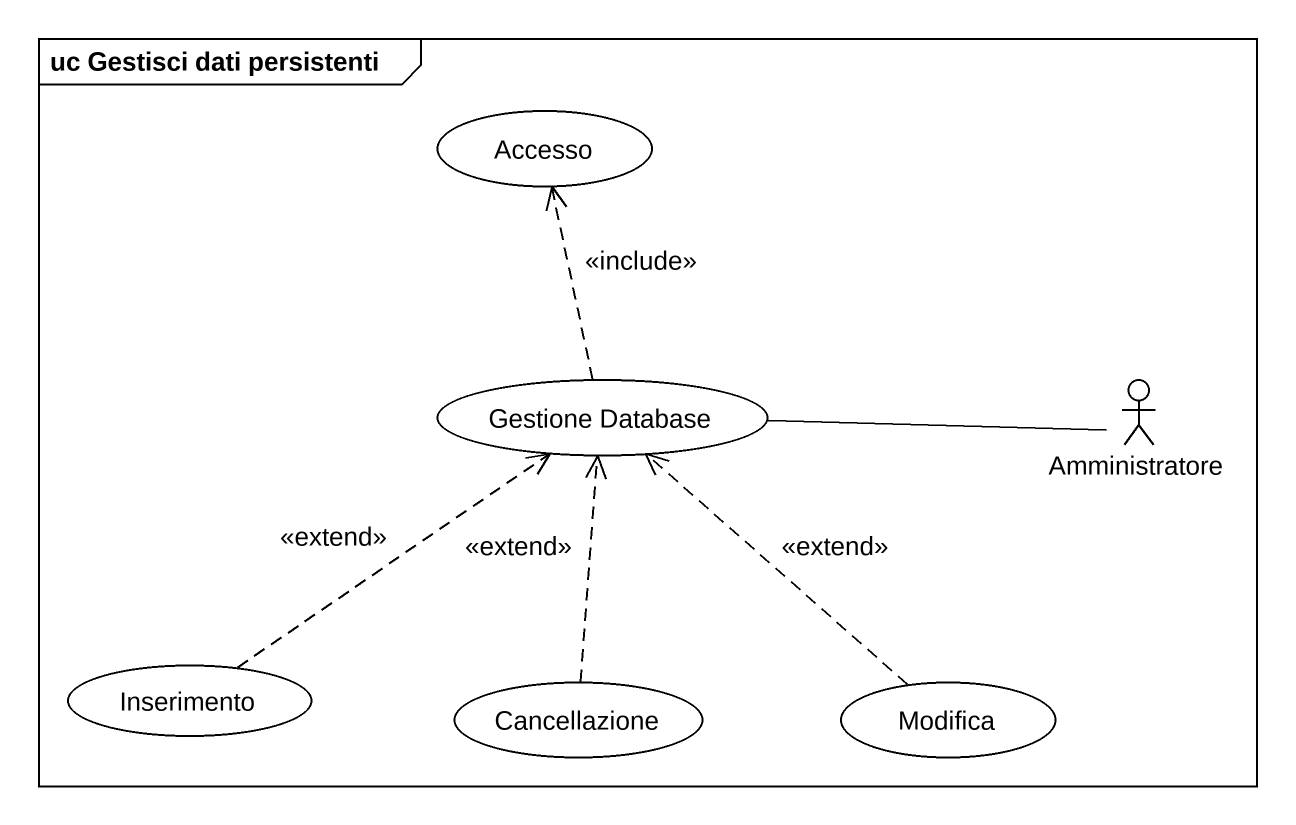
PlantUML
@startuml
mainframe uc Gestisci dati persistenti
usecase Accesso
usecase "Gestione Database" as Gestione_Database
actor Amministratore
usecase Inserimento
usecase Cancellazione
usecase Modifica
Gestione_Database .up.> Accesso : <<include>>
Gestione_Database -right- Amministratore
Inserimento .up.> Gestione_Database : <<extend>>
Cancellazione .up.> Gestione_Database : <<extend>>
Modifica .up.> Gestione_Database : <<extend>>
@enduml
